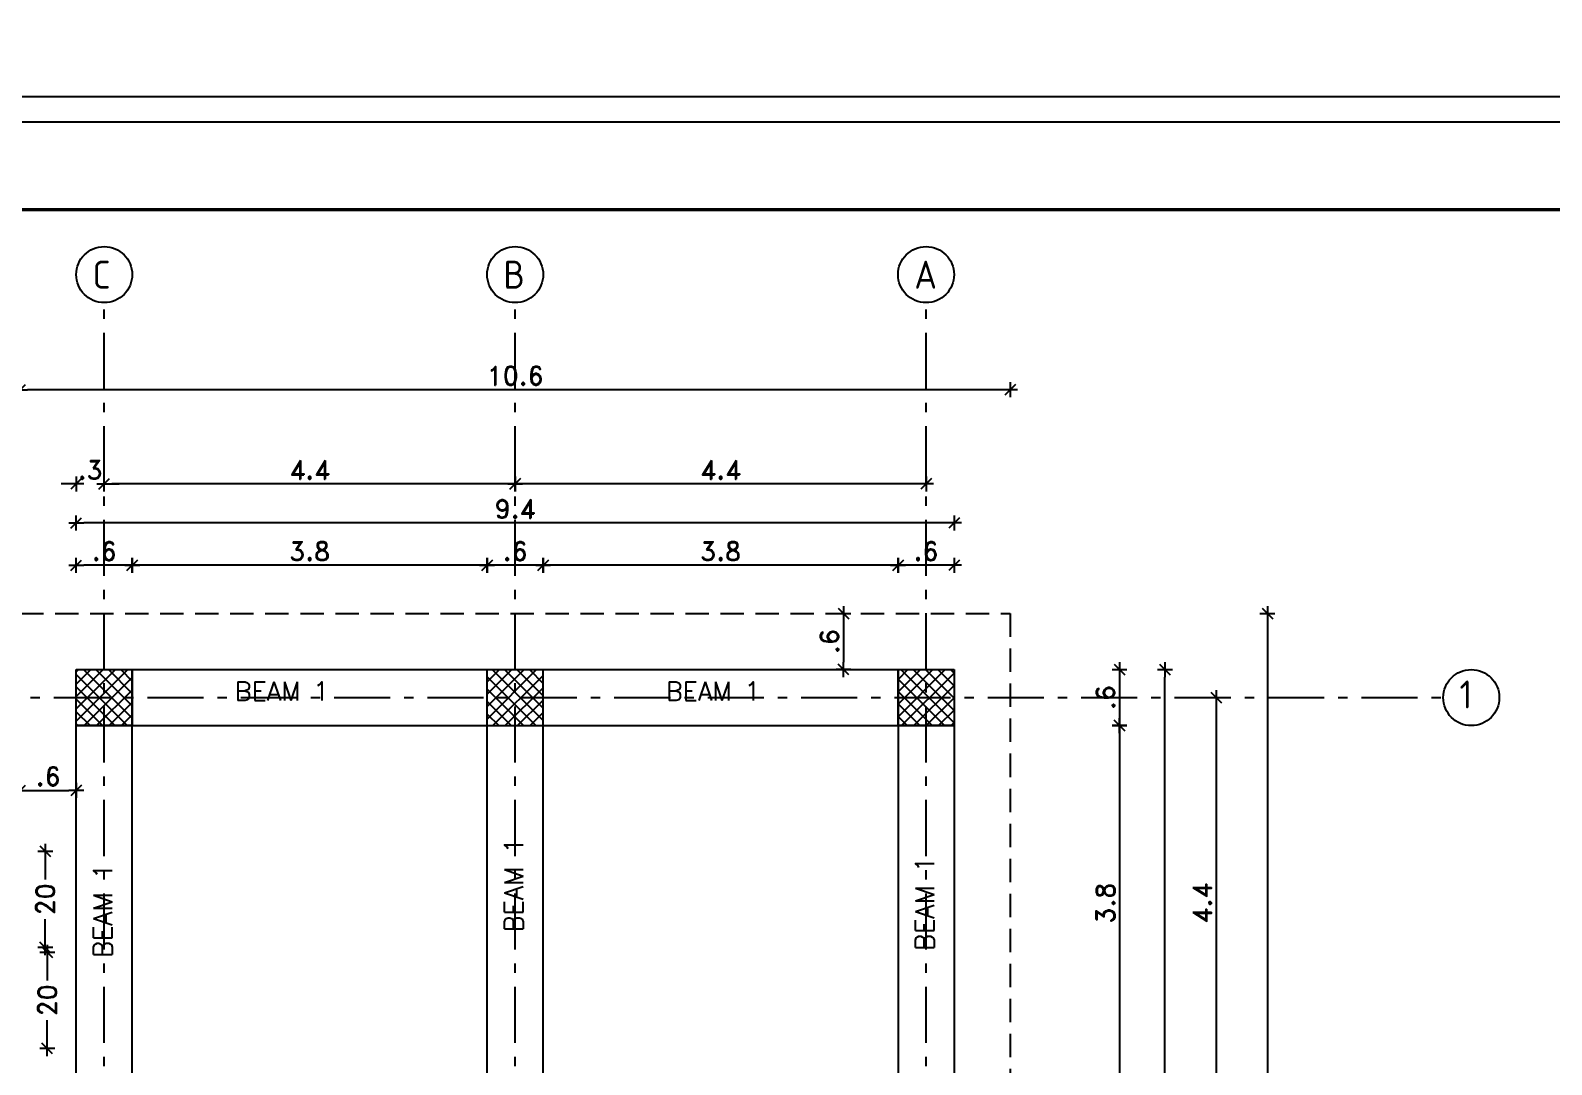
# Model space of a CAD drawing. Extents: x 166525 to 167198, y 178739 to 179747.
# Drawn here: x 167053.57 to 167069.86, y 179258.68 to 179269.75 of the extents above; entities that cross this region are included whole.
import ezdxf

# ---------------------------------------------------------------- set-up
doc = ezdxf.new("R2010")
doc.units = 0
doc.header["$MEASUREMENT"] = 0
for name, pattern in [('ACAD_ISO10W100', [18, 12, -3, 0, -3]), ('AUSGEZOGEN', [0]), ('DASHED', [0.75, 0.5, -0.25]), ('VONLAYER', [0])]:
    doc.linetypes.add(name, pattern=pattern)
doc.layers.get('0').update_dxf_attribs({"linetype": 'CONTINUOUS'})
doc.layers.get('DEFPOINTS').update_dxf_attribs({"linetype": 'CONTINUOUS'})
for name, color, linetype in [('axis', 8, 'ACAD_ISO10W100'), ('BEAM-DIM', 4, 'CONTINUOUS'), ('COVER', 7, 'CONTINUOUS'), ('EBENE0', 7, 'AUSGEZOGEN'), ('hide', 4, 'DASHED'), ('MHATCH', 8, 'CONTINUOUS'), ('outdim', 42, 'CONTINUOUS'), ('Stairs', 231, 'CONTINUOUS')]:
    doc.layers.add(name, color=color, linetype=linetype)
doc.styles.add('ISO8', font='iso8')
doc.styles.add('ROMAND10', font='ROMAND.shx', dxfattribs={"height": 0.2})
doc.styles.add('ROMANS', font='romans.shx')
doc.dimstyles.new('1-100-layout', dxfattribs={"dimtxt": 0.2, "dimasz": 0.08, "dimexe": 0.18, "dimexo": 0.0625, "dimgap": 0.05, "dimtad": 1, "dimzin": 12, "dimdsep": 46, "dimtxsty": 'ROMAND10', "dimblk": '2', "dimcen": 0, "dimdle": 0.15, "dimse1": 1, "dimse2": 1, "dimclrd": 256, "dimclre": 9, "dimclrt": 1, "dimazin": 0, "dimtfac": 1, "dimtix": 1, "dimtofl": 0, "dimtmove": 2, "dimatfit": 0, "dimldrblk": '2', "dimfxl": 1, "dimtolj": 1, "dimtzin": 0, "dimlwd": -1, "dimlwe": -1, "dimarcsym": 0})
pattern_1 = [(45, (161137.02056, 180340.629605), (-0.0662912607, 0.0662912607), []), (135, (161137.02056, 180340.629605), (-0.0662912607, -0.0662912607), [])]

# ---------------------------------------------------------------- blocks, each defined once
blk = doc.blocks.new('2')
for p, q in [((1, 0), (-1, 0)), ((0.71, 0.71), (-0.71, -0.71)), ((0, 1), (0, -1))]:
    blk.add_line(p, q)
blk = doc.blocks.new('*D1168')
at = {"layer": 'DEFPOINTS', "color": 0, "transparency": 16777216}
for p in [(167061.348, 179262.905), (167061.348, 179262.305), (167065.232, 179262.305)]:
    blk.add_point(p, dxfattribs=at)
at = {"layer": 'outdim', "transparency": 16777216}
blk.add_line((167065.232, 179262.825), (167065.232, 179262.385), dxfattribs=at)
at = {"layer": 'outdim', "transparency": 16777216, "xscale": 0.08, "yscale": 0.08, "zscale": 0.08}
for p, rotation in [((167065.232, 179262.905), 90), ((167065.232, 179262.305), 270)]:
    blk.add_blockref('2', p, dxfattribs=dict(at, rotation=rotation))
at = {"layer": 'outdim', "color": 1, "transparency": 16777216, "insert": (167065.082, 179262.605), "char_height": 0.2, "attachment_point": 5, "rotation": 90, "style": 'ROMAND10'}
blk.add_mtext('\\A1;.6', dxfattribs=at)
blk = doc.blocks.new('*D1169')
at = {"layer": 'DEFPOINTS', "color": 0, "transparency": 16777216}
for p in [(167061.348, 179262.305), (167061.348, 179258.505), (167065.232, 179258.505)]:
    blk.add_point(p, dxfattribs=at)
at = {"layer": 'outdim', "transparency": 16777216}
blk.add_line((167065.232, 179262.225), (167065.232, 179258.585), dxfattribs=at)
at = {"layer": 'outdim', "transparency": 16777216, "xscale": 0.08, "yscale": 0.08, "zscale": 0.08}
for p, rotation in [((167065.232, 179262.305), 90), ((167065.232, 179258.505), 270)]:
    blk.add_blockref('2', p, dxfattribs=dict(at, rotation=rotation))
at = {"layer": 'outdim', "color": 1, "transparency": 16777216, "insert": (167065.082, 179260.405), "char_height": 0.2, "attachment_point": 5, "rotation": 90, "style": 'ROMAND10'}
blk.add_mtext('\\A1;3.8', dxfattribs=at)
blk = doc.blocks.new('*D1173')
at = {"layer": 'DEFPOINTS', "color": 0, "transparency": 16777216}
for p in [(167065.312, 179262.905), (167065.718, 179262.905), (167065.312, 179253.505)]:
    blk.add_point(p, dxfattribs=at)
at = {"layer": 'outdim', "transparency": 16777216}
blk.add_line((167065.718, 179253.585), (167065.718, 179262.825), dxfattribs=at)
at = {"layer": 'outdim', "transparency": 16777216, "xscale": 0.08, "yscale": 0.08, "zscale": 0.08}
for p, rotation in [((167065.718, 179262.905), 90), ((167065.718, 179253.505), 270)]:
    blk.add_blockref('2', p, dxfattribs=dict(at, rotation=rotation))
at = {"layer": 'outdim', "color": 1, "transparency": 16777216, "insert": (167065.568, 179258.205), "char_height": 0.2, "attachment_point": 5, "rotation": 90, "style": 'ROMAND10'}
blk.add_mtext('\\A1;9.4', dxfattribs=at)
blk = doc.blocks.new('*D1174')
at = {"layer": 'DEFPOINTS', "color": 0, "transparency": 16777216}
for p in [(167062.861, 179264.021), (167062.861, 179261.441), (167063.461, 179261.441)]:
    blk.add_point(p, dxfattribs=at)
at = {"layer": 'outdim', "transparency": 16777216}
blk.add_line((167063.381, 179264.021), (167062.941, 179264.021), dxfattribs=at)
at = {"layer": 'outdim', "transparency": 16777216, "xscale": 0.08, "yscale": 0.08, "zscale": 0.08, "rotation": 180}
blk.add_blockref('2', (167062.861, 179264.021), dxfattribs=at)
at = {"layer": 'outdim', "transparency": 16777216, "xscale": 0.08, "yscale": 0.08, "zscale": 0.08}
blk.add_blockref('2', (167063.461, 179264.021), dxfattribs=at)
at = {"layer": 'outdim', "color": 1, "transparency": 16777216, "insert": (167063.161, 179264.171), "char_height": 0.2, "attachment_point": 5, "style": 'ROMAND10'}
blk.add_mtext('\\A1;.6', dxfattribs=at)
blk = doc.blocks.new('*D1175')
at = {"layer": 'DEFPOINTS', "color": 0, "transparency": 16777216}
for p in [(167059.061, 179264.021), (167059.061, 179261.441), (167062.861, 179261.441)]:
    blk.add_point(p, dxfattribs=at)
at = {"layer": 'outdim', "transparency": 16777216}
blk.add_line((167062.781, 179264.021), (167059.141, 179264.021), dxfattribs=at)
at = {"layer": 'outdim', "transparency": 16777216, "xscale": 0.08, "yscale": 0.08, "zscale": 0.08, "rotation": 180}
blk.add_blockref('2', (167059.061, 179264.021), dxfattribs=at)
at = {"layer": 'outdim', "transparency": 16777216, "xscale": 0.08, "yscale": 0.08, "zscale": 0.08}
blk.add_blockref('2', (167062.861, 179264.021), dxfattribs=at)
at = {"layer": 'outdim', "color": 1, "transparency": 16777216, "insert": (167060.961, 179264.171), "char_height": 0.2, "attachment_point": 5, "style": 'ROMAND10'}
blk.add_mtext('\\A1;3.8', dxfattribs=at)
blk = doc.blocks.new('*D1176')
at = {"layer": 'DEFPOINTS', "color": 0, "transparency": 16777216}
for p in [(167058.461, 179264.021), (167058.461, 179261.441), (167059.061, 179261.441)]:
    blk.add_point(p, dxfattribs=at)
at = {"layer": 'outdim', "transparency": 16777216}
blk.add_line((167058.981, 179264.021), (167058.541, 179264.021), dxfattribs=at)
at = {"layer": 'outdim', "transparency": 16777216, "xscale": 0.08, "yscale": 0.08, "zscale": 0.08, "rotation": 180}
blk.add_blockref('2', (167058.461, 179264.021), dxfattribs=at)
at = {"layer": 'outdim', "transparency": 16777216, "xscale": 0.08, "yscale": 0.08, "zscale": 0.08}
blk.add_blockref('2', (167059.061, 179264.021), dxfattribs=at)
at = {"layer": 'outdim', "color": 1, "transparency": 16777216, "insert": (167058.761, 179264.171), "char_height": 0.2, "attachment_point": 5, "style": 'ROMAND10'}
blk.add_mtext('\\A1;.6', dxfattribs=at)
blk = doc.blocks.new('*D1177')
at = {"layer": 'DEFPOINTS', "color": 0, "transparency": 16777216}
for p in [(167054.661, 179264.021), (167054.661, 179261.441), (167058.461, 179261.441)]:
    blk.add_point(p, dxfattribs=at)
at = {"layer": 'outdim', "transparency": 16777216}
blk.add_line((167058.381, 179264.021), (167054.741, 179264.021), dxfattribs=at)
at = {"layer": 'outdim', "transparency": 16777216, "xscale": 0.08, "yscale": 0.08, "zscale": 0.08, "rotation": 180}
blk.add_blockref('2', (167054.661, 179264.021), dxfattribs=at)
at = {"layer": 'outdim', "transparency": 16777216, "xscale": 0.08, "yscale": 0.08, "zscale": 0.08}
blk.add_blockref('2', (167058.461, 179264.021), dxfattribs=at)
at = {"layer": 'outdim', "color": 1, "transparency": 16777216, "insert": (167056.561, 179264.171), "char_height": 0.2, "attachment_point": 5, "style": 'ROMAND10'}
blk.add_mtext('\\A1;3.8', dxfattribs=at)
blk = doc.blocks.new('*D1178')
at = {"layer": 'DEFPOINTS', "color": 0, "transparency": 16777216}
for p in [(167054.061, 179264.021), (167054.061, 179261.441), (167054.661, 179261.441)]:
    blk.add_point(p, dxfattribs=at)
at = {"layer": 'outdim', "transparency": 16777216}
blk.add_line((167054.581, 179264.021), (167054.141, 179264.021), dxfattribs=at)
at = {"layer": 'outdim', "transparency": 16777216, "xscale": 0.08, "yscale": 0.08, "zscale": 0.08, "rotation": 180}
blk.add_blockref('2', (167054.061, 179264.021), dxfattribs=at)
at = {"layer": 'outdim', "transparency": 16777216, "xscale": 0.08, "yscale": 0.08, "zscale": 0.08}
blk.add_blockref('2', (167054.661, 179264.021), dxfattribs=at)
at = {"layer": 'outdim', "color": 1, "transparency": 16777216, "insert": (167054.361, 179264.171), "char_height": 0.2, "attachment_point": 5, "style": 'ROMAND10'}
blk.add_mtext('\\A1;.6', dxfattribs=at)
blk = doc.blocks.new('*D1179')
at = {"layer": 'DEFPOINTS', "color": 0, "transparency": 16777216}
for p in [(167054.061, 179264.474), (167054.061, 179263.941), (167063.461, 179263.941)]:
    blk.add_point(p, dxfattribs=at)
at = {"layer": 'outdim', "transparency": 16777216}
blk.add_line((167063.381, 179264.474), (167054.141, 179264.474), dxfattribs=at)
at = {"layer": 'outdim', "transparency": 16777216, "xscale": 0.08, "yscale": 0.08, "zscale": 0.08, "rotation": 180}
blk.add_blockref('2', (167054.061, 179264.474), dxfattribs=at)
at = {"layer": 'outdim', "transparency": 16777216, "xscale": 0.08, "yscale": 0.08, "zscale": 0.08}
blk.add_blockref('2', (167063.461, 179264.474), dxfattribs=at)
at = {"layer": 'outdim', "color": 1, "transparency": 16777216, "insert": (167058.761, 179264.624), "char_height": 0.2, "attachment_point": 5, "style": 'ROMAND10'}
blk.add_mtext('\\A1;9.4', dxfattribs=at)
blk = doc.blocks.new('*D1180')
at = {"layer": 'DEFPOINTS', "color": 0, "transparency": 16777216}
for p in [(167063.161, 179265.23), (167058.761, 179264.892), (167058.761, 179264.892)]:
    blk.add_point(p, dxfattribs=at)
at = {"layer": 'outdim', "transparency": 16777216}
blk.add_line((167063.081, 179264.892), (167058.841, 179264.892), dxfattribs=at)
at = {"layer": 'outdim', "transparency": 16777216, "xscale": 0.08, "yscale": 0.08, "zscale": 0.08, "rotation": 180}
blk.add_blockref('2', (167058.761, 179264.892), dxfattribs=at)
at = {"layer": 'outdim', "transparency": 16777216, "xscale": 0.08, "yscale": 0.08, "zscale": 0.08}
blk.add_blockref('2', (167063.161, 179264.892), dxfattribs=at)
at = {"layer": 'outdim', "color": 1, "transparency": 16777216, "insert": (167060.961, 179265.042), "char_height": 0.2, "attachment_point": 5, "style": 'ROMAND10'}
blk.add_mtext('\\A1;4.4', dxfattribs=at)
blk = doc.blocks.new('*D1181')
at = {"layer": 'DEFPOINTS', "color": 0, "transparency": 16777216}
for p in [(167054.361, 179264.892), (167054.361, 179264.892), (167058.761, 179264.892)]:
    blk.add_point(p, dxfattribs=at)
at = {"layer": 'outdim', "transparency": 16777216}
blk.add_line((167058.681, 179264.892), (167054.441, 179264.892), dxfattribs=at)
at = {"layer": 'outdim', "transparency": 16777216, "xscale": 0.08, "yscale": 0.08, "zscale": 0.08, "rotation": 180}
blk.add_blockref('2', (167054.361, 179264.892), dxfattribs=at)
at = {"layer": 'outdim', "transparency": 16777216, "xscale": 0.08, "yscale": 0.08, "zscale": 0.08}
blk.add_blockref('2', (167058.761, 179264.892), dxfattribs=at)
at = {"layer": 'outdim', "color": 1, "transparency": 16777216, "insert": (167056.561, 179265.042), "char_height": 0.2, "attachment_point": 5, "style": 'ROMAND10'}
blk.add_mtext('\\A1;4.4', dxfattribs=at)
blk = doc.blocks.new('*D1182')
at = {"layer": 'DEFPOINTS', "color": 0, "transparency": 16777216}
for p in [(167054.061, 179264.892), (167054.361, 179264.892), (167054.061, 179264.548)]:
    blk.add_point(p, dxfattribs=at)
at = {"layer": 'outdim', "transparency": 16777216}
for p, q in [((167053.981, 179264.892), (167053.901, 179264.892)), ((167054.441, 179264.892), (167054.521, 179264.892))]:
    blk.add_line(p, q, dxfattribs=at)
at = {"layer": 'outdim', "transparency": 16777216, "xscale": 0.08, "yscale": 0.08, "zscale": 0.08}
blk.add_blockref('2', (167054.061, 179264.892), dxfattribs=at)
at = {"layer": 'outdim', "transparency": 16777216, "xscale": 0.08, "yscale": 0.08, "zscale": 0.08, "rotation": 180}
blk.add_blockref('2', (167054.361, 179264.892), dxfattribs=at)
at = {"layer": 'outdim', "color": 1, "transparency": 16777216, "insert": (167054.211, 179265.042), "char_height": 0.2, "attachment_point": 5, "style": 'ROMAND10'}
blk.add_mtext('\\A1;.3', dxfattribs=at)
blk = doc.blocks.new('*D1183')
at = {"layer": 'DEFPOINTS', "color": 0, "transparency": 16777216}
for p in [(167066.586, 179262.605), (167066.266, 179258.205), (167066.586, 179258.205)]:
    blk.add_point(p, dxfattribs=at)
at = {"layer": 'outdim', "transparency": 16777216}
blk.add_line((167066.266, 179262.525), (167066.266, 179258.285), dxfattribs=at)
at = {"layer": 'outdim', "transparency": 16777216, "xscale": 0.08, "yscale": 0.08, "zscale": 0.08}
for p, rotation in [((167066.266, 179262.605), 90), ((167066.266, 179258.205), 270)]:
    blk.add_blockref('2', p, dxfattribs=dict(at, rotation=rotation))
at = {"layer": 'outdim', "color": 1, "transparency": 16777216, "insert": (167066.116, 179260.405), "char_height": 0.2, "attachment_point": 5, "rotation": 90, "style": 'ROMAND10'}
blk.add_mtext('\\A1;4.4', dxfattribs=at)
blk = doc.blocks.new('*D1185')
at = {"layer": 'DEFPOINTS', "color": 0, "transparency": 16777216}
for p in [(167054.061, 179261.611), (167053.461, 179261.161), (167054.061, 179261.161)]:
    blk.add_point(p, dxfattribs=at)
at = {"layer": 'outdim', "transparency": 16777216}
blk.add_line((167053.541, 179261.611), (167053.981, 179261.611), dxfattribs=at)
at = {"layer": 'outdim', "transparency": 16777216, "xscale": 0.08, "yscale": 0.08, "zscale": 0.08, "rotation": 180}
blk.add_blockref('2', (167053.461, 179261.611), dxfattribs=at)
at = {"layer": 'outdim', "transparency": 16777216, "xscale": 0.08, "yscale": 0.08, "zscale": 0.08}
blk.add_blockref('2', (167054.061, 179261.611), dxfattribs=at)
at = {"layer": 'outdim', "color": 1, "transparency": 16777216, "insert": (167053.761, 179261.761), "char_height": 0.2, "attachment_point": 5, "style": 'ROMAND10'}
blk.add_mtext('\\A1;.6', dxfattribs=at)
blk = doc.blocks.new('*D1186')
at = {"layer": 'DEFPOINTS', "color": 0, "transparency": 16777216}
for p in [(167062.407, 179263.505), (167062.277, 179262.905), (167062.407, 179262.905)]:
    blk.add_point(p, dxfattribs=at)
at = {"layer": 'outdim', "transparency": 16777216}
blk.add_line((167062.277, 179263.425), (167062.277, 179262.985), dxfattribs=at)
at = {"layer": 'outdim', "transparency": 16777216, "xscale": 0.08, "yscale": 0.08, "zscale": 0.08}
for p, rotation in [((167062.277, 179263.505), 90), ((167062.277, 179262.905), 270)]:
    blk.add_blockref('2', p, dxfattribs=dict(at, rotation=rotation))
at = {"layer": 'outdim', "color": 1, "transparency": 16777216, "insert": (167062.127, 179263.205), "char_height": 0.2, "attachment_point": 5, "rotation": 90, "style": 'ROMAND10'}
blk.add_mtext('\\A1;.6', dxfattribs=at)
blk = doc.blocks.new('*D1198')
at = {"layer": 'DEFPOINTS', "color": 0, "transparency": 16777216}
for p in [(167054.626, 179262.905), (167050.743, 179262.305), (167054.626, 179262.305)]:
    blk.add_point(p, dxfattribs=at)
at = {"layer": 'outdim', "transparency": 16777216}
blk.add_line((167050.743, 179262.825), (167050.743, 179262.385), dxfattribs=at)
at = {"layer": 'outdim', "transparency": 16777216, "xscale": 0.08, "yscale": 0.08, "zscale": 0.08}
for p, rotation in [((167050.743, 179262.905), 90), ((167050.743, 179262.305), 270)]:
    blk.add_blockref('2', p, dxfattribs=dict(at, rotation=rotation))
at = {"layer": 'outdim', "color": 1, "transparency": 16777216, "insert": (167050.593, 179262.605), "char_height": 0.2, "attachment_point": 5, "rotation": 90, "style": 'ROMAND10'}
blk.add_mtext('\\A1;.6', dxfattribs=at)
blk = doc.blocks.new('*D1199')
at = {"layer": 'DEFPOINTS', "color": 0, "transparency": 16777216}
for p in [(167054.626, 179262.305), (167050.743, 179258.505), (167054.626, 179258.505)]:
    blk.add_point(p, dxfattribs=at)
at = {"layer": 'outdim', "transparency": 16777216}
blk.add_line((167050.743, 179262.225), (167050.743, 179258.585), dxfattribs=at)
at = {"layer": 'outdim', "transparency": 16777216, "xscale": 0.08, "yscale": 0.08, "zscale": 0.08}
for p, rotation in [((167050.743, 179262.305), 90), ((167050.743, 179258.505), 270)]:
    blk.add_blockref('2', p, dxfattribs=dict(at, rotation=rotation))
at = {"layer": 'outdim', "color": 1, "transparency": 16777216, "insert": (167050.593, 179260.405), "char_height": 0.2, "attachment_point": 5, "rotation": 90, "style": 'ROMAND10'}
blk.add_mtext('\\A1;3.8', dxfattribs=at)
blk = doc.blocks.new('*D1208')
at = {"layer": 'DEFPOINTS', "color": 0, "transparency": 16777216}
for p in [(167053.461, 179265.9), (167053.461, 179265.329), (167064.061, 179265.329)]:
    blk.add_point(p, dxfattribs=at)
at = {"layer": 'outdim', "transparency": 16777216}
blk.add_line((167063.981, 179265.9), (167053.541, 179265.9), dxfattribs=at)
at = {"layer": 'outdim', "transparency": 16777216, "xscale": 0.08, "yscale": 0.08, "zscale": 0.08, "rotation": 180}
blk.add_blockref('2', (167053.461, 179265.9), dxfattribs=at)
at = {"layer": 'outdim', "transparency": 16777216, "xscale": 0.08, "yscale": 0.08, "zscale": 0.08}
blk.add_blockref('2', (167064.061, 179265.9), dxfattribs=at)
at = {"layer": 'outdim', "color": 1, "transparency": 16777216, "insert": (167058.761, 179266.05), "char_height": 0.2, "attachment_point": 5, "style": 'ROMAND10'}
blk.add_mtext('\\A1;10.6', dxfattribs=at)
blk = doc.blocks.new('*D1213')
at = {"layer": 'DEFPOINTS', "color": 0, "transparency": 16777216}
for p in [(167054.061, 179260.961), (167053.73, 179259.929), (167054.061, 179259.929)]:
    blk.add_point(p, dxfattribs=at)
at = {"layer": 'outdim', "transparency": 16777216}
for p, q in [((167053.73, 179260.881), (167053.73, 179260.657)), ((167053.73, 179260.009), (167053.73, 179260.233))]:
    blk.add_line(p, q, dxfattribs=at)
at = {"layer": 'outdim', "transparency": 16777216, "xscale": 0.08, "yscale": 0.08, "zscale": 0.08}
for p, rotation in [((167053.73, 179260.961), 90), ((167053.73, 179259.929), 270)]:
    blk.add_blockref('2', p, dxfattribs=dict(at, rotation=rotation))
at = {"layer": 'outdim', "color": 1, "transparency": 16777216, "insert": (167053.73, 179260.445), "char_height": 0.2, "attachment_point": 5, "rotation": 90, "style": 'ROMAND10'}
blk.add_mtext('\\A1;20', dxfattribs=at)
blk = doc.blocks.new('*D1214')
at = {"layer": 'DEFPOINTS', "color": 0, "transparency": 16777216}
for p in [(167053.751, 179259.879), (167054.061, 179259.879), (167054.061, 179258.848)]:
    blk.add_point(p, dxfattribs=at)
at = {"layer": 'outdim', "transparency": 16777216}
for p, q in [((167053.751, 179259.799), (167053.751, 179259.576)), ((167053.751, 179258.928), (167053.751, 179259.152))]:
    blk.add_line(p, q, dxfattribs=at)
at = {"layer": 'outdim', "transparency": 16777216, "xscale": 0.08, "yscale": 0.08, "zscale": 0.08}
for p, rotation in [((167053.751, 179259.879), 90), ((167053.751, 179258.848), 270)]:
    blk.add_blockref('2', p, dxfattribs=dict(at, rotation=rotation))
at = {"layer": 'outdim', "color": 1, "transparency": 16777216, "insert": (167053.751, 179259.364), "char_height": 0.2, "attachment_point": 5, "rotation": 90, "style": 'ROMAND10'}
blk.add_mtext('\\A1;20', dxfattribs=at)
blk = doc.blocks.new('*D1215')
at = {"layer": 'DEFPOINTS', "color": 0, "transparency": 16777216}
for p in [(167062.203, 179263.505), (167062.203, 179252.905), (167066.816, 179252.905)]:
    blk.add_point(p, dxfattribs=at)
at = {"layer": 'outdim', "transparency": 16777216}
blk.add_line((167066.816, 179263.425), (167066.816, 179252.985), dxfattribs=at)
at = {"layer": 'outdim', "transparency": 16777216, "xscale": 0.08, "yscale": 0.08, "zscale": 0.08}
for p, rotation in [((167066.816, 179263.505), 90), ((167066.816, 179252.905), 270)]:
    blk.add_blockref('2', p, dxfattribs=dict(at, rotation=rotation))
at = {"layer": 'outdim', "color": 1, "transparency": 16777216, "insert": (167066.666, 179258.205), "char_height": 0.2, "attachment_point": 5, "rotation": 90, "style": 'ROMAND10'}
blk.add_mtext('\\A1;10.6', dxfattribs=at)

msp = doc.modelspace()

# ---------------------------------------------------------------- hatches: boundary and pattern name
at = {"layer": 'axis'}
h = msp.add_hatch(dxfattribs=at)
h.set_pattern_fill('ANSI37', color=256, scale=0.75, style=0)
h.set_pattern_definition(pattern_1)
h.paths.add_polyline_path([(167054.06082, 179262.90479), (167054.66082, 179262.90479), (167054.66082, 179262.30479), (167054.06082, 179262.30479)])
h = msp.add_hatch(dxfattribs=at)
h.set_pattern_fill('ANSI37', color=256, scale=0.75, style=0)
h.set_pattern_definition(pattern_1)
h.paths.add_polyline_path([(167058.46082, 179262.30479), (167058.46082, 179262.90479), (167059.06082, 179262.90479), (167059.06082, 179262.30479)])
h = msp.add_hatch(dxfattribs=at)
h.set_pattern_fill('ANSI37', color=256, scale=0.75, style=0)
h.set_pattern_definition(pattern_1)
h.paths.add_polyline_path([(167062.86082, 179262.30479), (167062.86082, 179262.90479), (167063.46082, 179262.90479), (167063.46082, 179262.30479)])

# ---------------------------------------------------------------- linework, layer by layer
at = {"layer": 'axis', "ltscale": 0.05}
for p, q in [((167054.36082, 179249.90879), (167054.36082, 179266.83278)), ((167058.76082, 179249.90879), (167058.76082, 179266.83278)), ((167063.16082, 179249.90879), (167063.16082, 179266.83278)), ((167048.82288, 179262.60479), (167068.69877, 179262.60479))]:
    msp.add_line(p, q, dxfattribs=at)
at = {"layer": 'axis', "color": 3, "linetype": 'AUSGEZOGEN'}
for p, q in [((167054.06082, 179262.90479), (167063.46082, 179262.90479)), ((167054.06082, 179262.30479), (167054.06082, 179262.90479)), ((167054.06082, 179262.90479), (167054.66082, 179262.90479)), ((167054.66082, 179253.50479), (167054.66082, 179262.90479)), ((167054.66082, 179262.90479), (167054.66082, 179262.30479)), ((167062.86082, 179262.90479), (167062.86082, 179253.50479)), ((167062.86082, 179262.30479), (167062.86082, 179262.90479)), ((167062.86082, 179262.90479), (167063.46082, 179262.90479)), ((167063.46082, 179262.90479), (167063.46082, 179253.50479)), ((167063.46082, 179262.90479), (167063.46082, 179262.30479)), ((167054.06082, 179262.30479), (167063.46082, 179262.30479)), ((167054.66082, 179262.30479), (167054.06082, 179262.30479)), ((167063.46082, 179262.30479), (167062.86082, 179262.30479))]:
    msp.add_line(p, q, dxfattribs=at)
at = {"layer": 'axis'}
for centre in [(167054.36082, 179267.13278), (167058.76082, 179267.13278), (167063.16082, 179267.13278), (167068.99877, 179262.60479)]:
    msp.add_circle(centre, 0.3, dxfattribs=at)
at = {"layer": 'COVER', "flags": 128}
for points in [[(167043.74335, 179311.08886), (167103.6646, 179311.08886), (167103.6646, 179268.76636), (167043.74335, 179268.76636)], [(167043.12657, 179269.038), (167103.04782, 179269.038), (167103.04782, 179226.7155), (167043.12657, 179226.7155)]]:
    msp.add_lwpolyline(points, close=True, dxfattribs=at)
at = {"layer": 'EBENE0', "color": 3, "linetype": 'AUSGEZOGEN'}
for p, q in [((167058.46082, 179253.50479), (167058.46082, 179262.90479)), ((167059.06082, 179253.50479), (167059.06082, 179262.90479))]:
    msp.add_line(p, q, dxfattribs=at)
at = {"layer": 'hide', "color": 8, "ltscale": 0.5}
for p, q in [((167053.46082, 179263.50479), (167064.06082, 179263.50479)), ((167064.06082, 179263.50479), (167064.06082, 179252.90479))]:
    msp.add_line(p, q, dxfattribs=at)
at = {"layer": 'MHATCH', "const_width": 0.03562, "flags": 128}
msp.add_lwpolyline([(167044.69407, 179267.82675), (167101.48032, 179267.82675), (167101.48032, 179227.92675), (167044.69407, 179227.92675)], close=True, dxfattribs=at)
at = {"layer": 'MHATCH'}
msp.add_lwpolyline([(167045.05032, 179267.82675), (167101.48032, 179267.82675), (167101.48032, 179227.92675)], dxfattribs=at)
at = {"layer": 'Stairs', "linetype": 'VONLAYER'}
msp.add_line((167054.06082, 179253.50479), (167054.06082, 179262.90479), dxfattribs=at)

# ---------------------------------------------------------------- texts
at = {"layer": 'axis', "color": 3, "style": 'ISO8'}
for s, p in [('C', (167054.23549, 179266.98243)), ('B', (167058.63549, 179266.98243)), ('A', (167063.03549, 179266.98243)), ('1', (167068.87344, 179262.48825))]:
    msp.add_text(s, height=0.3, dxfattribs=at).set_placement(p)
at = {"layer": 'BEAM-DIM', "style": 'ROMANS'}
for p in [(167055.75848, 179262.5729), (167060.37534, 179262.5729)]:
    msp.add_text('BEAM 1', height=0.2, dxfattribs=at).set_placement(p)
for p in [(167058.84706, 179260.09455), (167054.44706, 179259.82022), (167063.24706, 179259.896)]:
    msp.add_text('BEAM 1', height=0.2, rotation=90, dxfattribs=at).set_placement(p)

# ---------------------------------------------------------------- dimensions: what is measured, and where the dimension line sits
at = {"layer": 'outdim'}
for base, p1, p2, picture, middle in [((167053.46082, 179265.8998), (167064.06082, 179265.32855), (167053.46082, 179265.32855), '*D1208', (167058.76082, 179266.0498)), ((167054.06082, 179264.89181), (167054.36082, 179264.89181), (167054.06082, 179264.54835), '*D1182', (167054.21082, 179265.04181)), ((167054.36082, 179264.89181), (167058.76082, 179264.89181), (167054.36082, 179264.89181), '*D1181', (167056.56082, 179265.04181)), ((167058.76082, 179264.89181), (167063.16082, 179265.23007), (167058.76082, 179264.89181), '*D1180', (167060.96082, 179265.04181)), ((167054.06082, 179264.47355), (167063.46082, 179263.94106), (167054.06082, 179263.94106), '*D1179', (167058.76082, 179264.62355)), ((167054.06082, 179264.02106), (167054.66082, 179261.44148), (167054.06082, 179261.44148), '*D1178', (167054.36082, 179264.17106)), ((167054.66082, 179264.02106), (167058.46082, 179261.44148), (167054.66082, 179261.44148), '*D1177', (167056.56082, 179264.17106)), ((167058.46082, 179264.02106), (167059.06082, 179261.44148), (167058.46082, 179261.44148), '*D1176', (167058.76082, 179264.17106)), ((167059.06082, 179264.02106), (167062.86082, 179261.44148), (167059.06082, 179261.44148), '*D1175', (167060.96082, 179264.17106)), ((167062.86082, 179264.02106), (167063.46082, 179261.44148), (167062.86082, 179261.44148), '*D1174', (167063.16082, 179264.17106))]:
    dim = msp.add_linear_dim(base=base, p1=p1, p2=p2, dimstyle='1-100-layout', dxfattribs=at)
    dim.commit()
    dim.dimension.update_dxf_attribs({"geometry": picture, "text_midpoint": middle})
for base, p1, p2, angle, picture, middle in [((167062.277, 179262.90479), (167062.40708, 179263.50479), (167062.40708, 179262.90479), 90, '*D1186', (167062.127, 179263.20479)), ((167066.81643, 179252.90479), (167062.20265, 179263.50479), (167062.20265, 179252.90479), 90, '*D1215', (167066.66643, 179258.20479)), ((167050.7428, 179262.30479), (167054.62638, 179262.90479), (167054.62638, 179262.30479), 90, '*D1198', (167050.5928, 179262.60479)), ((167065.23186, 179262.30479), (167061.34829, 179262.90479), (167061.34829, 179262.30479), 90, '*D1168', (167065.08186, 179262.60479)), ((167065.71757, 179262.90479), (167065.31186, 179253.50479), (167065.31186, 179262.90479), 90, '*D1173', (167065.56757, 179258.20479)), ((167066.26595, 179258.20479), (167066.58623, 179262.60479), (167066.58623, 179258.20479), 90, '*D1183', (167066.11595, 179260.40479)), ((167050.7428, 179258.50479), (167054.62638, 179262.30479), (167054.62638, 179258.50479), 90, '*D1199', (167050.5928, 179260.40479)), ((167065.23186, 179258.50479), (167061.34829, 179262.30479), (167061.34829, 179258.50479), 90, '*D1169', (167065.08186, 179260.40479)), ((167054.06082, 179261.61117), (167053.46082, 179261.16106), (167054.06082, 179261.16106), 180, '*D1185', (167053.76082, 179261.76117))]:
    dim = msp.add_linear_dim(base=base, p1=p1, p2=p2, angle=angle, dimstyle='1-100-layout', dxfattribs=at)
    dim.commit()
    dim.dimension.update_dxf_attribs({"geometry": picture, "text_midpoint": middle})
for base, p1, p2, angle, picture, middle in [((167053.73004, 179259.92937), (167054.06082, 179260.96076), (167054.06082, 179259.92937), 90, '*D1213', (167053.73004, 179260.44506)), ((167053.75103, 179259.87937), (167054.06082, 179258.84797), (167054.06082, 179259.87937), 270, '*D1214', (167053.75103, 179259.36367))]:
    dim = msp.add_linear_dim(base=base, p1=p1, p2=p2, angle=angle, text='20', dimstyle='1-100-layout', dxfattribs=at)
    dim.commit()
    dim.dimension.update_dxf_attribs({"geometry": picture, "text_midpoint": middle, "dimtype": 160})

doc.saveas('drawing.dxf')
